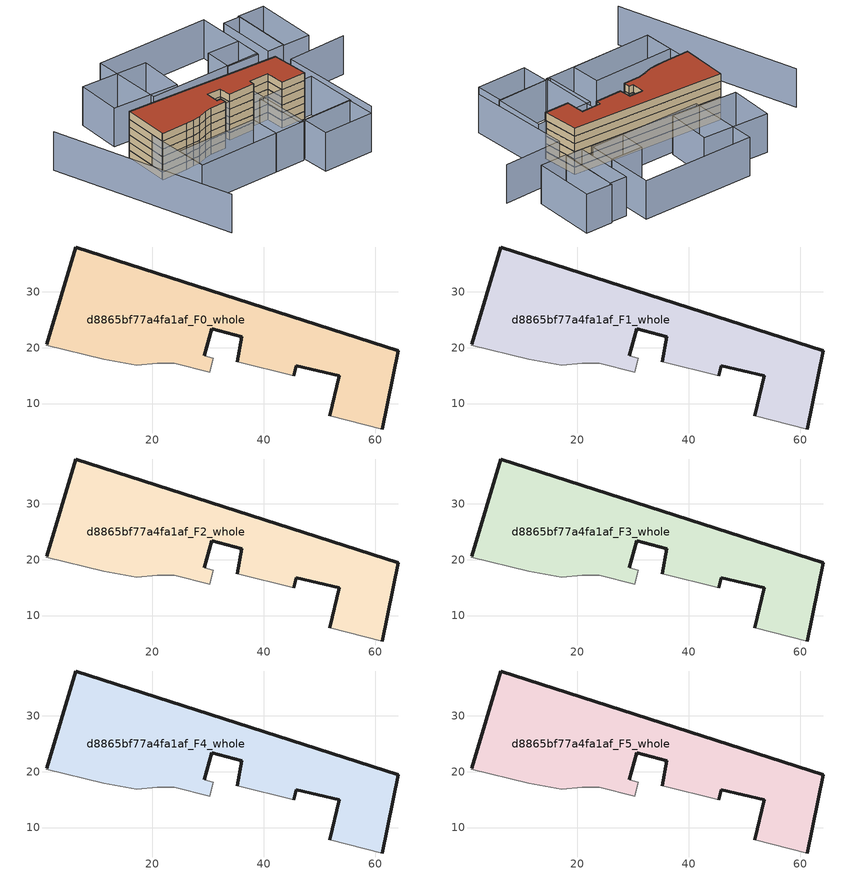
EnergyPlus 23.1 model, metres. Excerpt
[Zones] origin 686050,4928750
d8865bf77a4fa1af_F0_whole
 floor ground (EU_floor_Construction): 61.25,5.44 64.05,19.48 6.31,38.06 1.09,20.67 1.02,20.43 11.29,17.95 14.25,17.41 17.17,16.87 20.89,17.24 23.96,17.2 30.29,15.59 30.92,18.14 29.32,18.56 30.69,23.44 36.01,21.95 35.18,17.51 45.36,15 45.83,16.81 53.5,15 51.81,7.85 z0
 wall outside (EU_wall_Construction): 35.18,17.51 36.01,21.95 30.69,23.44 29.32,18.56 / 1.09,20.67 6.31,38.06 64.05,19.48 61.25,5.44 / 51.81,7.85 53.5,15 45.83,16.81 45.36,15 z0:3
 wall adiabatic (EU_wall_Construction): 29.32,18.56 30.92,18.14 30.29,15.59 23.96,17.2 20.89,17.24 17.17,16.87 14.25,17.41 11.29,17.95 1.02,20.43 1.09,20.67 / 61.25,5.44 51.81,7.85 / 45.36,15 35.18,17.51 z0:3
d8865bf77a4fa1af_F1_whole
 floor to d8865bf77a4fa1af_F0_whole (EU_floor_Construction): 61.25,5.44 64.05,19.48 6.31,38.06 1.09,20.67 1.02,20.43 11.29,17.95 14.25,17.41 17.17,16.87 20.89,17.24 23.96,17.2 30.29,15.59 30.92,18.14 29.32,18.56 30.69,23.44 36.01,21.95 35.18,17.51 45.36,15 45.83,16.81 53.5,15 51.81,7.85 z3
 wall outside (EU_wall_Construction): 35.18,17.51 36.01,21.95 30.69,23.44 29.32,18.56 / 1.09,20.67 6.31,38.06 64.05,19.48 61.25,5.44 / 51.81,7.85 53.5,15 45.83,16.81 45.36,15 z3:6
 wall adiabatic (EU_wall_Construction): 29.32,18.56 30.92,18.14 30.29,15.59 23.96,17.2 20.89,17.24 17.17,16.87 14.25,17.41 11.29,17.95 1.02,20.43 1.09,20.67 / 61.25,5.44 51.81,7.85 / 45.36,15 35.18,17.51 z3:6
d8865bf77a4fa1af_F2_whole
 floor to d8865bf77a4fa1af_F1_whole (EU_floor_Construction): 61.25,5.44 64.05,19.48 6.31,38.06 1.09,20.67 1.02,20.43 11.29,17.95 14.25,17.41 17.17,16.87 20.89,17.24 23.96,17.2 30.29,15.59 30.92,18.14 29.32,18.56 30.69,23.44 36.01,21.95 35.18,17.51 45.36,15 45.83,16.81 53.5,15 51.81,7.85 z6
 wall outside (EU_wall_Construction): 35.18,17.51 36.01,21.95 30.69,23.44 29.32,18.56 / 1.09,20.67 6.31,38.06 64.05,19.48 61.25,5.44 / 51.81,7.85 53.5,15 45.83,16.81 45.36,15 z6:9
 wall adiabatic (EU_wall_Construction): 29.32,18.56 30.92,18.14 30.29,15.59 23.96,17.2 20.89,17.24 17.17,16.87 14.25,17.41 11.29,17.95 1.02,20.43 1.09,20.67 / 61.25,5.44 51.81,7.85 / 45.36,15 35.18,17.51 z6:9
d8865bf77a4fa1af_F3_whole
 floor to d8865bf77a4fa1af_F2_whole (EU_floor_Construction): 61.25,5.44 64.05,19.48 6.31,38.06 1.09,20.67 1.02,20.43 11.29,17.95 14.25,17.41 17.17,16.87 20.89,17.24 23.96,17.2 30.29,15.59 30.92,18.14 29.32,18.56 30.69,23.44 36.01,21.95 35.18,17.51 45.36,15 45.83,16.81 53.5,15 51.81,7.85 z9
 wall outside (EU_wall_Construction): 35.18,17.51 36.01,21.95 30.69,23.44 29.32,18.56 / 1.09,20.67 6.31,38.06 64.05,19.48 61.25,5.44 / 51.81,7.85 53.5,15 45.83,16.81 45.36,15 z9:12
 wall adiabatic (EU_wall_Construction): 29.32,18.56 30.92,18.14 30.29,15.59 23.96,17.2 20.89,17.24 17.17,16.87 14.25,17.41 11.29,17.95 1.02,20.43 1.09,20.67 / 61.25,5.44 51.81,7.85 / 45.36,15 35.18,17.51 z9:12
d8865bf77a4fa1af_F4_whole
 floor to d8865bf77a4fa1af_F3_whole (EU_floor_Construction): 61.25,5.44 64.05,19.48 6.31,38.06 1.09,20.67 1.02,20.43 11.29,17.95 14.25,17.41 17.17,16.87 20.89,17.24 23.96,17.2 30.29,15.59 30.92,18.14 29.32,18.56 30.69,23.44 36.01,21.95 35.18,17.51 45.36,15 45.83,16.81 53.5,15 51.81,7.85 z12
 wall outside (EU_wall_Construction): 35.18,17.51 36.01,21.95 30.69,23.44 29.32,18.56 / 1.09,20.67 6.31,38.06 64.05,19.48 61.25,5.44 / 51.81,7.85 53.5,15 45.83,16.81 45.36,15 z12:15
 wall adiabatic (EU_wall_Construction): 29.32,18.56 30.92,18.14 30.29,15.59 23.96,17.2 20.89,17.24 17.17,16.87 14.25,17.41 11.29,17.95 1.02,20.43 1.09,20.67 / 61.25,5.44 51.81,7.85 / 45.36,15 35.18,17.51 z12:15
d8865bf77a4fa1af_F5_whole
 floor to d8865bf77a4fa1af_F4_whole (EU_floor_Construction): 61.25,5.44 64.05,19.48 6.31,38.06 1.09,20.67 1.02,20.43 11.29,17.95 14.25,17.41 17.17,16.87 20.89,17.24 23.96,17.2 30.29,15.59 30.92,18.14 29.32,18.56 30.69,23.44 36.01,21.95 35.18,17.51 45.36,15 45.83,16.81 53.5,15 51.81,7.85 z15
 wall outside (EU_wall_Construction): 35.18,17.51 36.01,21.95 30.69,23.44 29.32,18.56 / 1.09,20.67 6.31,38.06 64.05,19.48 61.25,5.44 / 51.81,7.85 53.5,15 45.83,16.81 45.36,15 z15:18
 wall adiabatic (EU_wall_Construction): 29.32,18.56 30.92,18.14 30.29,15.59 23.96,17.2 20.89,17.24 17.17,16.87 14.25,17.41 11.29,17.95 1.02,20.43 1.09,20.67 / 61.25,5.44 51.81,7.85 / 45.36,15 35.18,17.51 z15:18
 roof outside (EU_roof_Construction): 64.05,19.48 61.25,5.44 51.81,7.85 53.5,15 45.83,16.81 45.36,15 35.18,17.51 36.01,21.95 30.69,23.44 29.32,18.56 30.92,18.14 30.29,15.59 23.96,17.2 20.89,17.24 17.17,16.87 14.25,17.41 11.29,17.95 1.02,20.43 1.09,20.67 6.31,38.06 z18
shading: 60.44,-22.58 69.62,17.19 / 69.62,17.19 92.35,11.95 / -15.11,53.66 -13.53,-18.51 / 40.14,-9.7 59.41,-14.38 / 59.41,-14.38 56.79,-25.17 / 56.79,-25.17 37.52,-20.49 / 37.52,-20.49 40.14,-9.7 / 37.93,-9.35 42.72,10.47 / 42.72,10.47 64.57,5.19 / 64.57,5.19 59.78,-14.63 / 59.78,-14.63 37.93,-9.35 / 27.51,-7.17 -3.72,0.6 / -3.72,0.6 -0.89,11.98 / -0.89,11.98 30.34,4.22 / 30.34,4.22 27.51,-7.17 / 2.3,25.62 45.36,15 / 45.36,15 39.19,-10.04 / 39.19,-10.04 -3.88,0.57 / -3.88,0.57 2.3,25.62 / 69.02,38.47 65.98,28 / 65.98,28 53.76,31.55 / 53.76,31.55 56.8,42.02 / 56.8,42.02 69.02,38.47 / 82.08,47.27 75.99,24.62 / 75.99,24.62 69.5,26.36 / 69.5,26.36 75.6,49.01 / 75.6,49.01 82.08,47.27 / 30.35,67.35 73.63,55.9 / 73.63,55.9 66.42,28.62 / 66.42,28.62 23.13,40.07 / 23.13,40.07 30.35,67.35 / 34.02,38.3 9.19,46.2 / 9.19,46.2 14.55,63.04 / 14.55,63.04 39.38,55.14 / 39.38,55.14 34.02,38.3 / 75.58,24.42 82.24,47.94 / 82.24,47.94 92.55,45.02 / 92.55,45.02 85.89,21.5 / 85.89,21.5 75.58,24.42 z0:15
[Building]
EU S2 Campaign: North Axis=0; Terrain=City; Solar Distribution=FullExterior
[Site:Location]
Bologna: Latitude=44.5; Longitude=11.25; Time Zone=1; Elevation=37
[SizingPeriod:WeatherFileDays]
AnnualSizingPeriod: Begin Month=1; Begin Day of Month=1; End Month=12; End Day of Month=31; Day of Week for Start Day=Monday; Use Weather File Daylight Saving Period=No; Use Weather File Rain and Snow Indicators=No
[MATERIAL]
EU_InternalMass_Material: Roughness=MediumRough; Thickness=0.1; Conductivity=1; Density=1800; Specific Heat=900; Thermal Absorptance=0.9; Solar Absorptance=0.7; Visible Absorptance=0.7
[MATERIAL:NOMASS] Roughness=MediumRough; Thermal Absorptance=0.9; Solar Absorptance=0.7; Visible Absorptance=0.7
Name | Thermal Resistance
EU_wall_NoMass | 0.905828
EU_roof_NoMass | 0.37593
EU_floor_NoMass | 0.67114
[CONSTRUCTION]
EU_wall_Construction: EU_wall_NoMass
EU_roof_Construction: EU_roof_NoMass
EU_floor_Construction: EU_floor_NoMass
EU_InternalMass_Construction: EU_InternalMass_Material
[ZONE] Type=1; Multiplier=1; Ceiling Height=autocalculate; Floor Area=autocalculate; Part of Total Floor Area=Yes
Name | Volume
d8865bf77a4fa1af_F0_whole | 2425.99
d8865bf77a4fa1af_F1_whole; d8865bf77a4fa1af_F2_whole; d8865bf77a4fa1af_F3_whole; d8865bf77a4fa1af_F4_whole; d8865bf77a4fa1af_F5_whole | 2426
[INTERNALMASS] Construction=EU_InternalMass_Construction; Surface Area=808.665
Name | Zone or ZoneList
d8865bf77a4fa1af_F0_whole_EU_InternalMass | d8865bf77a4fa1af_F0_whole
d8865bf77a4fa1af_F1_whole_EU_InternalMass | d8865bf77a4fa1af_F1_whole
d8865bf77a4fa1af_F2_whole_EU_InternalMass | d8865bf77a4fa1af_F2_whole
d8865bf77a4fa1af_F3_whole_EU_InternalMass | d8865bf77a4fa1af_F3_whole
d8865bf77a4fa1af_F4_whole_EU_InternalMass | d8865bf77a4fa1af_F4_whole
d8865bf77a4fa1af_F5_whole_EU_InternalMass | d8865bf77a4fa1af_F5_whole
[OTHEREQUIPMENT] Fuel Type=Electricity; Design Level Calculation Method=Watts/Area; Power per Zone Floor Area=1; Fraction Latent=0; Fraction Radiant=0; Fraction Lost=0; Carbon Dioxide Generation Rate=0; EndUse Subcategory=EU_Step8_InternalGains
Name | Zone or ZoneList or Space or SpaceList | Schedule
EU_Step8_InternalGain_d8865bf77a4fa1af_F0_whole_f000 | d8865bf77a4fa1af_F0_whole | EU_Step8_GainSchedule_d8865bf77a4fa1af_F0_whole_f000
EU_Step8_InternalGain_d8865bf77a4fa1af_F1_whole_f000 | d8865bf77a4fa1af_F1_whole | EU_Step8_GainSchedule_d8865bf77a4fa1af_F1_whole_f000
EU_Step8_InternalGain_d8865bf77a4fa1af_F2_whole_f000 | d8865bf77a4fa1af_F2_whole | EU_Step8_GainSchedule_d8865bf77a4fa1af_F2_whole_f000
EU_Step8_InternalGain_d8865bf77a4fa1af_F3_whole_f000 | d8865bf77a4fa1af_F3_whole | EU_Step8_GainSchedule_d8865bf77a4fa1af_F3_whole_f000
EU_Step8_InternalGain_d8865bf77a4fa1af_F4_whole_f000 | d8865bf77a4fa1af_F4_whole | EU_Step8_GainSchedule_d8865bf77a4fa1af_F4_whole_f000
EU_Step8_InternalGain_d8865bf77a4fa1af_F5_whole_f000 | d8865bf77a4fa1af_F5_whole | EU_Step8_GainSchedule_d8865bf77a4fa1af_F5_whole_f000
[ZONEVENTILATION:DESIGNFLOWRATE] Schedule=EU_AlwaysOn; Design Flow Rate Calculation Method=AirChanges/Hour; Air Changes per Hour=0.73129; Ventilation Type=Natural; Fan Pressure Rise=0; Fan Total Efficiency=1; Constant Term Coefficient=1; Temperature Term Coefficient=0; Velocity Term Coefficient=0; Velocity Squared Term Coefficient=0; Minimum Indoor Temperature=-100; Maximum Indoor Temperature=100; Delta Temperature=-100; Minimum Outdoor Temperature=-100; Maximum Outdoor Temperature=100; Maximum Wind Speed=40
Name | Zone or ZoneList or Space or SpaceList
EU_ConstantAir_d8865bf77a4fa1af_F0_whole | d8865bf77a4fa1af_F0_whole
EU_ConstantAir_d8865bf77a4fa1af_F1_whole | d8865bf77a4fa1af_F1_whole
EU_ConstantAir_d8865bf77a4fa1af_F2_whole | d8865bf77a4fa1af_F2_whole
EU_ConstantAir_d8865bf77a4fa1af_F3_whole | d8865bf77a4fa1af_F3_whole
EU_ConstantAir_d8865bf77a4fa1af_F4_whole | d8865bf77a4fa1af_F4_whole
EU_ConstantAir_d8865bf77a4fa1af_F5_whole | d8865bf77a4fa1af_F5_whole
[HVACTEMPLATE:THERMOSTAT] Constant Heating Setpoint=20; Constant Cooling Setpoint=50
EU_HeatOnly_d8865bf77a4fa1af_F0_whole; EU_HeatOnly_d8865bf77a4fa1af_F1_whole; EU_HeatOnly_d8865bf77a4fa1af_F2_whole; EU_HeatOnly_d8865bf77a4fa1af_F3_whole; EU_HeatOnly_d8865bf77a4fa1af_F4_whole; EU_HeatOnly_d8865bf77a4fa1af_F5_whole
[HVACTEMPLATE:ZONE:IDEALLOADSAIRSYSTEM] System Availability Schedule=EU_AlwaysOn; Maximum Heating Supply Air Temperature=50; Minimum Cooling Supply Air Temperature=13; Maximum Heating Supply Air Humidity Ratio=0.0156; Minimum Cooling Supply Air Humidity Ratio=0.0077; Heating Limit=NoLimit; Cooling Limit=NoLimit; Heating Availability Schedule=EU_AlwaysOn; Cooling Availability Schedule=EU_CoolingOff; Dehumidification Control Type=ConstantSensibleHeatRatio; Cooling Sensible Heat Ratio=0.7; Dehumidification Setpoint=60; Humidification Control Type=None; Humidification Setpoint=30; Outdoor Air Method=None; Outdoor Air Flow Rate per Person=0.00944; Outdoor Air Flow Rate per Zone Floor Area=0; Outdoor Air Flow Rate per Zone=0; Demand Controlled Ventilation Type=None; Outdoor Air Economizer Type=NoEconomizer; Heat Recovery Type=None; Sensible Heat Recovery Effectiveness=0.7; Latent Heat Recovery Effectiveness=0.65
Name | Template Thermostat
d8865bf77a4fa1af_F0_whole | EU_HeatOnly_d8865bf77a4fa1af_F0_whole
d8865bf77a4fa1af_F1_whole | EU_HeatOnly_d8865bf77a4fa1af_F1_whole
d8865bf77a4fa1af_F2_whole | EU_HeatOnly_d8865bf77a4fa1af_F2_whole
d8865bf77a4fa1af_F3_whole | EU_HeatOnly_d8865bf77a4fa1af_F3_whole
d8865bf77a4fa1af_F4_whole | EU_HeatOnly_d8865bf77a4fa1af_F4_whole
d8865bf77a4fa1af_F5_whole | EU_HeatOnly_d8865bf77a4fa1af_F5_whole
[SIZING:ZONE] Zone Cooling Design Supply Air Temperature Input Method=SupplyAirTemperature; Zone Cooling Design Supply Air Temperature=13; Zone Heating Design Supply Air Temperature Input Method=SupplyAirTemperature; Zone Heating Design Supply Air Temperature=50; Zone Cooling Design Supply Air Humidity Ratio=0.008; Zone Heating Design Supply Air Humidity Ratio=0.008; Cooling Design Air Flow Method=DesignDay; Cooling Design Air Flow Rate=0; Cooling Minimum Air Flow per Zone Floor Area=0.000762; Cooling Minimum Air Flow=0; Cooling Minimum Air Flow Fraction=0.2; Heating Design Air Flow Method=DesignDay; Heating Design Air Flow Rate=0; Heating Maximum Air Flow per Zone Floor Area=0.002032; Heating Maximum Air Flow=0.141576; Heating Maximum Air Flow Fraction=0.3; Account for Dedicated Outdoor Air System=No; Dedicated Outdoor Air System Control Strategy=NeutralSupplyAir; Dedicated Outdoor Air Low Setpoint Temperature for Design=autosize; Dedicated Outdoor Air High Setpoint Temperature for Design=autosize; Zone Load Sizing Method=Sensible Load Only No Latent Load; Zone Latent Cooling Design Supply Air Humidity Ratio Input Method=HumidityRatioDifference; Zone Cooling Design Supply Air Humidity Ratio Difference=0.005; Zone Latent Heating Design Supply Air Humidity Ratio Input Method=HumidityRatioDifference; Zone Humidification Design Supply Air Humidity Ratio Difference=0.005
d8865bf77a4fa1af_F0_whole; d8865bf77a4fa1af_F1_whole; d8865bf77a4fa1af_F2_whole; d8865bf77a4fa1af_F3_whole; d8865bf77a4fa1af_F4_whole; d8865bf77a4fa1af_F5_whole
[SCHEDULE:CONSTANT]
Name | Hourly Value
EU_AlwaysOn | 1
EU_CoolingOff | 0
[SCHEDULE:FILE] Column Number=1; Rows to Skip at Top=0; Number of Hours of Data=8760; Column Separator=Comma; Interpolate to Timestep=No; Minutes per Item=60; Adjust Schedule for Daylight Savings=Yes
Name | File
EU_Step8_GainSchedule_d8865bf77a4fa1af_F0_whole_f000 | ../../schedules/d8865bf77a4fa1af/d8865bf77a4fa1af_F0_whole_f000_gain.csv
EU_Step8_GainSchedule_d8865bf77a4fa1af_F1_whole_f000 | ../../schedules/d8865bf77a4fa1af/d8865bf77a4fa1af_F1_whole_f000_gain.csv
EU_Step8_GainSchedule_d8865bf77a4fa1af_F2_whole_f000 | ../../schedules/d8865bf77a4fa1af/d8865bf77a4fa1af_F2_whole_f000_gain.csv
EU_Step8_GainSchedule_d8865bf77a4fa1af_F3_whole_f000 | ../../schedules/d8865bf77a4fa1af/d8865bf77a4fa1af_F3_whole_f000_gain.csv
EU_Step8_GainSchedule_d8865bf77a4fa1af_F4_whole_f000 | ../../schedules/d8865bf77a4fa1af/d8865bf77a4fa1af_F4_whole_f000_gain.csv
EU_Step8_GainSchedule_d8865bf77a4fa1af_F5_whole_f000 | ../../schedules/d8865bf77a4fa1af/d8865bf77a4fa1af_F5_whole_f000_gain.csv
